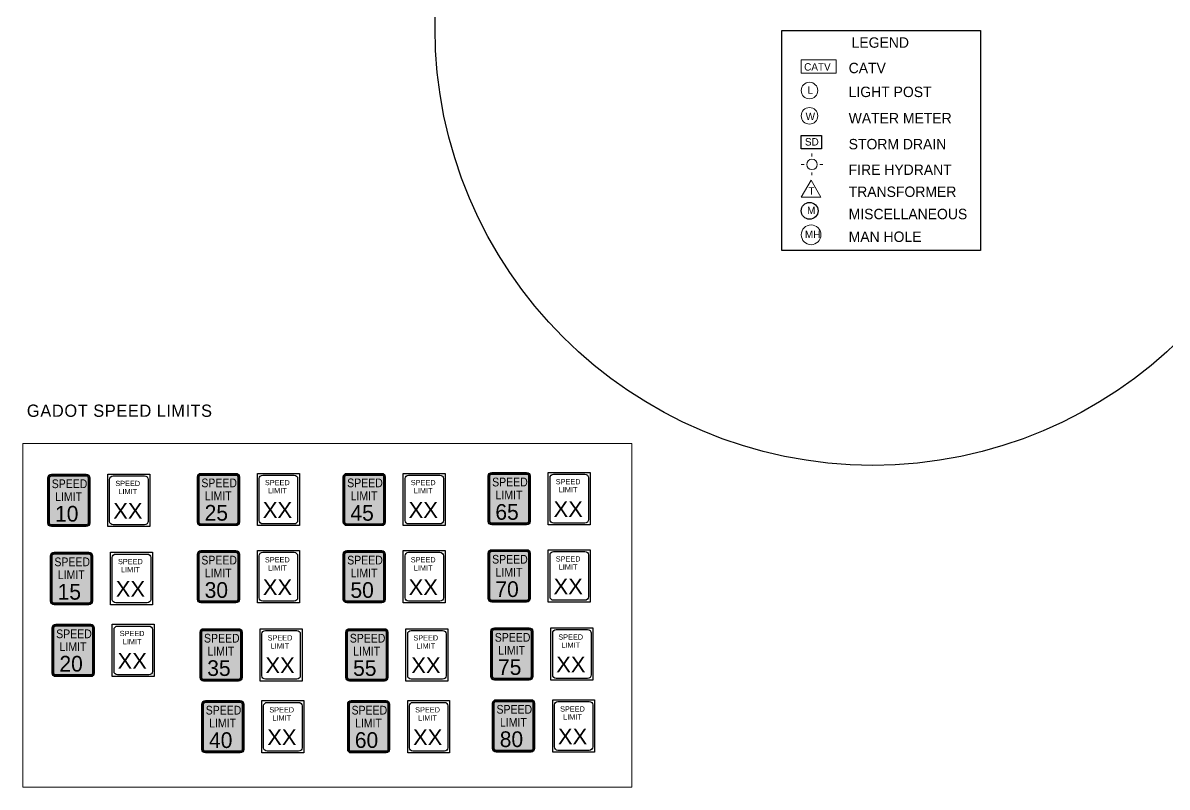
# Model space of a CAD drawing. Header units: feet. Extents: x -16154 to 3860, y -1534289809 to -1534279773.
# Drawn here: x -13470 to -11879, y -1534285322 to -1534284259 of the extents above; entities that cross this region are included whole.
import ezdxf
from ezdxf.enums import TextEntityAlignment as Align

# ---------------------------------------------------------------- set-up
doc = ezdxf.new("R2010")
doc.units = ezdxf.units.FT
doc.header["$MEASUREMENT"] = 0
for name, color, linetype, lineweight in [('CATV', 141, 'Continuous', 0), ('FireHydrant', 150, 'Continuous', 0), ('Level 18', 7, 'Continuous', 0), ('Level 63', 7, 'Continuous', 0), ('LightPost', 7, 'Continuous', 0), ('ManHole', 252, 'Continuous', 0), ('Transformer', 92, 'Continuous', 0), ('WaterMeter', 252, 'Continuous', 0)]:
    doc.layers.add(name, color=color, linetype=linetype, lineweight=lineweight)
doc.layers.add('Miscellaneous', color=1, linetype='Continuous')
doc.layers.add('StormDrain', color=20, linetype='Continuous')
doc.styles.add('MUTCD SIGN', font='framd.ttf')
doc.styles.add('SIGN', font='arial.ttf', dxfattribs={"height": 18})
doc.styles.add('Style-Franklin Gothic Medium', font='framd.ttf')
doc.styles.add('TelcoFixed', font='font000.shx', dxfattribs={"height": 9})

msp = doc.modelspace()

# ---------------------------------------------------------------- hatches: boundary and pattern name
for color, points in [(7, [(-13434.8, -1534284891.6), (-13434.8, -1534284954.7, 0.414214), (-13430, -1534284959.6), (-13381.4, -1534284959.6, 0.414214), (-13376.6, -1534284954.7), (-13376.6, -1534284891.6, 0.414214), (-13381.4, -1534284886.8), (-13430, -1534284886.8, 0.414214)]), (7, [(-13226.8, -1534284890.4), (-13226.8, -1534284953.5, 0.414214), (-13222, -1534284958.3), (-13173.5, -1534284958.3, 0.414214), (-13168.6, -1534284953.5), (-13168.6, -1534284890.4, 0.414214), (-13173.5, -1534284885.6), (-13222, -1534284885.6, 0.414214)]), (7, [(-13226, -1534284890.4), (-13226, -1534284953.5, 0.414214), (-13222, -1534284957.6), (-13173.5, -1534284957.6, 0.414214), (-13169.4, -1534284953.5), (-13169.4, -1534284890.4, 0.414214), (-13173.5, -1534284886.3), (-13222, -1534284886.3, 0.414214)]), (7, [(-13024.1, -1534284890.4), (-13024.1, -1534284953.5, 0.414214), (-13019.2, -1534284958.3), (-12970.7, -1534284958.3, 0.414214), (-12965.9, -1534284953.5), (-12965.9, -1534284890.4, 0.414214), (-12970.7, -1534284885.6), (-13019.2, -1534284885.6, 0.414214)]), (7, [(-13023.3, -1534284890.4), (-13023.3, -1534284953.5, 0.414214), (-13019.2, -1534284957.6), (-12970.7, -1534284957.6, 0.414214), (-12966.6, -1534284953.5), (-12966.6, -1534284890.4, 0.414214), (-12970.7, -1534284886.3), (-13019.2, -1534284886.3, 0.414214)]), (7, [(-12822.6, -1534284889.2), (-12822.6, -1534284952.3, 0.414214), (-12817.7, -1534284957.1), (-12769.2, -1534284957.1, 0.414214), (-12764.3, -1534284952.3), (-12764.3, -1534284889.2, 0.414214), (-12769.2, -1534284884.3), (-12817.7, -1534284884.3, 0.414214)]), (7, [(-12821.8, -1534284889.2), (-12821.8, -1534284952.3, 0.414214), (-12817.7, -1534284956.3), (-12769.2, -1534284956.3, 0.414214), (-12765.1, -1534284952.3), (-12765.1, -1534284889.2, 0.414214), (-12769.2, -1534284885.1), (-12817.7, -1534284885.1, 0.414214)]), (178, [(-13434, -1534284891.6), (-13434, -1534284954.7, 0.414214), (-13430, -1534284958.8), (-13381.4, -1534284958.8, 0.414214), (-13377.4, -1534284954.7), (-13377.4, -1534284891.6, 0.414214), (-13381.4, -1534284887.5), (-13430, -1534284887.5, 0.414214)]), (7, [(-13430.4, -1534285000.2), (-13430.4, -1534285063.3, 0.414214), (-13426.3, -1534285067.4), (-13377.8, -1534285067.4, 0.414214), (-13373.7, -1534285063.3), (-13373.7, -1534285000.2, 0.414214), (-13377.8, -1534284996.2), (-13426.3, -1534284996.2, 0.414214)]), (7, [(-13226, -1534284997.8), (-13226, -1534285060.9, 0.414214), (-13222, -1534285065), (-13173.5, -1534285065, 0.414214), (-13169.4, -1534285060.9), (-13169.4, -1534284997.8, 0.414214), (-13173.5, -1534284993.7), (-13222, -1534284993.7, 0.414214)]), (7, [(-13024.1, -1534284997.8), (-13024.1, -1534285060.9, 0.414214), (-13019.2, -1534285065.7), (-12970.7, -1534285065.7, 0.414214), (-12965.9, -1534285060.9), (-12965.9, -1534284997.8, 0.414214), (-12970.7, -1534284993), (-13019.2, -1534284993, 0.414214)]), (7, [(-13023.3, -1534284997.8), (-13023.3, -1534285060.9, 0.414214), (-13019.2, -1534285065), (-12970.7, -1534285065, 0.414214), (-12966.6, -1534285060.9), (-12966.6, -1534284997.8, 0.414214), (-12970.7, -1534284993.7), (-13019.2, -1534284993.7, 0.414214)]), (7, [(-12822.6, -1534284996.6), (-12822.6, -1534285059.7, 0.414214), (-12817.7, -1534285064.5), (-12769.2, -1534285064.5, 0.414214), (-12764.3, -1534285059.7), (-12764.3, -1534284996.6, 0.414214), (-12769.2, -1534284991.7), (-12817.7, -1534284991.7, 0.414214)]), (7, [(-12821.8, -1534284996.6), (-12821.8, -1534285059.7, 0.414214), (-12817.7, -1534285063.7), (-12769.2, -1534285063.7, 0.414214), (-12765.1, -1534285059.7), (-12765.1, -1534284996.6, 0.414214), (-12769.2, -1534284992.5), (-12817.7, -1534284992.5, 0.414214)]), (7, [(-13427.9, -1534285100.3), (-13427.9, -1534285163.4, 0.414214), (-13423.9, -1534285167.5), (-13375.3, -1534285167.5, 0.414214), (-13371.3, -1534285163.4), (-13371.3, -1534285100.3, 0.414214), (-13375.3, -1534285096.2), (-13423.9, -1534285096.2, 0.414214)]), (7, [(-13222.4, -1534285106.4), (-13222.4, -1534285169.5, 0.414214), (-13218.3, -1534285173.6), (-13169.8, -1534285173.6, 0.414214), (-13165.7, -1534285169.5), (-13165.7, -1534285106.4, 0.414214), (-13169.8, -1534285102.4), (-13218.3, -1534285102.4, 0.414214)]), (7, [(-13020.4, -1534285106.4), (-13020.4, -1534285169.5, 0.414214), (-13015.6, -1534285174.4), (-12967, -1534285174.4, 0.414214), (-12962.2, -1534285169.5), (-12962.2, -1534285106.4, 0.414214), (-12967, -1534285101.6), (-13015.6, -1534285101.6, 0.414214)]), (7, [(-13019.6, -1534285106.4), (-13019.6, -1534285169.5, 0.414214), (-13015.6, -1534285173.6), (-12967, -1534285173.6, 0.414214), (-12963, -1534285169.5), (-12963, -1534285106.4, 0.414214), (-12967, -1534285102.4), (-13015.6, -1534285102.4, 0.414214)]), (7, [(-12818.9, -1534285105.2), (-12818.9, -1534285168.3, 0.414214), (-12814.1, -1534285173.1), (-12765.5, -1534285173.1, 0.414214), (-12760.7, -1534285168.3), (-12760.7, -1534285105.2, 0.414214), (-12765.5, -1534285100.4), (-12814.1, -1534285100.4, 0.414214)]), (7, [(-12818.1, -1534285105.2), (-12818.1, -1534285168.3, 0.414214), (-12814.1, -1534285172.4), (-12765.5, -1534285172.4, 0.414214), (-12761.5, -1534285168.3), (-12761.5, -1534285105.2, 0.414214), (-12765.5, -1534285101.1), (-12814.1, -1534285101.1, 0.414214)]), (7, [(-13220.7, -1534285206.5), (-13220.7, -1534285269.6, 0.414214), (-13215.9, -1534285274.4), (-13167.3, -1534285274.4, 0.414214), (-13162.5, -1534285269.6), (-13162.5, -1534285206.5, 0.414214), (-13167.3, -1534285201.7), (-13215.9, -1534285201.7, 0.414214)]), (7, [(-13219.9, -1534285206.5), (-13219.9, -1534285269.6, 0.414214), (-13215.9, -1534285273.7), (-13167.3, -1534285273.7, 0.414214), (-13163.3, -1534285269.6), (-13163.3, -1534285206.5, 0.414214), (-13167.3, -1534285202.4), (-13215.9, -1534285202.4, 0.414214)]), (7, [(-13018, -1534285206.5), (-13018, -1534285269.6, 0.414214), (-13013.1, -1534285274.4), (-12964.6, -1534285274.4, 0.414214), (-12959.8, -1534285269.6), (-12959.8, -1534285206.5, 0.414214), (-12964.6, -1534285201.7), (-13013.1, -1534285201.7, 0.414214)]), (7, [(-13017.2, -1534285206.5), (-13017.2, -1534285269.6, 0.414214), (-13013.1, -1534285273.7), (-12964.6, -1534285273.7, 0.414214), (-12960.5, -1534285269.6), (-12960.5, -1534285206.5, 0.414214), (-12964.6, -1534285202.4), (-13013.1, -1534285202.4, 0.414214)]), (7, [(-12816.5, -1534285205.3), (-12816.5, -1534285268.4, 0.414214), (-12811.6, -1534285273.2), (-12763.1, -1534285273.2, 0.414214), (-12758.2, -1534285268.4), (-12758.2, -1534285205.3, 0.414214), (-12763.1, -1534285200.4), (-12811.6, -1534285200.4, 0.414214)]), (7, [(-12815.7, -1534285205.3), (-12815.7, -1534285268.4, 0.414214), (-12811.6, -1534285272.4), (-12763.1, -1534285272.4, 0.414214), (-12759, -1534285268.4), (-12759, -1534285205.3, 0.414214), (-12763.1, -1534285201.2), (-12811.6, -1534285201.2, 0.414214)])]:
    msp.add_hatch(color=color).paths.add_polyline_path(points)
at = {"extrusion": (0, 0, -1)}
for points in [[(13431.2, -1534285000.2), (13431.2, -1534285063.3, -0.414214), (13426.3, -1534285068.2), (13377.8, -1534285068.2, -0.414214), (13372.9, -1534285063.3), (13372.9, -1534285000.2, -0.414214), (13377.8, -1534284995.4), (13426.3, -1534284995.4, -0.414214)], [(13226.8, -1534284997.8), (13226.8, -1534285060.9, -0.414214), (13222, -1534285065.7), (13173.5, -1534285065.7, -0.414214), (13168.6, -1534285060.9), (13168.6, -1534284997.8, -0.414214), (13173.5, -1534284993), (13222, -1534284993, -0.414214)], [(13428.7, -1534285100.3), (13428.7, -1534285163.4, -0.414214), (13423.9, -1534285168.3), (13375.3, -1534285168.3, -0.414214), (13370.5, -1534285163.4), (13370.5, -1534285100.3, -0.414214), (13375.3, -1534285095.5), (13423.9, -1534285095.5, -0.414214)], [(13223.2, -1534285106.4), (13223.2, -1534285169.5, -0.414214), (13218.3, -1534285174.4), (13169.8, -1534285174.4, -0.414214), (13164.9, -1534285169.5), (13164.9, -1534285106.4, -0.414214), (13169.8, -1534285101.6), (13218.3, -1534285101.6, -0.414214)]]:
    msp.add_hatch(color=7, dxfattribs=at).paths.add_polyline_path(points)

# ---------------------------------------------------------------- linework, layer by layer
msp.add_lwpolyline([(-12414.4, -1534284269.8), (-12138.1, -1534284269.8), (-12138.1, -1534284575.7), (-12414.4, -1534284575.7)], close=True)
at = {"flags": 128}
for points in [[(-13430, -1534284886.8), (-13381.4, -1534284886.8, -0.414214), (-13376.6, -1534284891.6), (-13376.6, -1534284954.7, -0.414214), (-13381.4, -1534284959.6), (-13430, -1534284959.6, -0.414214), (-13434.8, -1534284954.7), (-13434.8, -1534284891.6, -0.414214)], [(-13222, -1534284885.6), (-13173.5, -1534284885.6, -0.414214), (-13168.6, -1534284890.4), (-13168.6, -1534284953.5, -0.414214), (-13173.5, -1534284958.3), (-13222, -1534284958.3, -0.414214), (-13226.8, -1534284953.5), (-13226.8, -1534284890.4, -0.414214)], [(-13222, -1534284886.3), (-13173.5, -1534284886.3, -0.414214), (-13169.4, -1534284890.4), (-13169.4, -1534284953.5, -0.414214), (-13173.5, -1534284957.6), (-13222, -1534284957.6, -0.414214), (-13226, -1534284953.5), (-13226, -1534284890.4, -0.414214)], [(-13019.2, -1534284885.6), (-12970.7, -1534284885.6, -0.414214), (-12965.9, -1534284890.4), (-12965.9, -1534284953.5, -0.414214), (-12970.7, -1534284958.3), (-13019.2, -1534284958.3, -0.414214), (-13024.1, -1534284953.5), (-13024.1, -1534284890.4, -0.414214)], [(-13019.2, -1534284886.3), (-12970.7, -1534284886.3, -0.414214), (-12966.6, -1534284890.4), (-12966.6, -1534284953.5, -0.414214), (-12970.7, -1534284957.6), (-13019.2, -1534284957.6, -0.414214), (-13023.3, -1534284953.5), (-13023.3, -1534284890.4, -0.414214)], [(-12817.7, -1534284884.3), (-12769.2, -1534284884.3, -0.414214), (-12764.3, -1534284889.2), (-12764.3, -1534284952.3, -0.414214), (-12769.2, -1534284957.1), (-12817.7, -1534284957.1, -0.414214), (-12822.6, -1534284952.3), (-12822.6, -1534284889.2, -0.414214)], [(-12817.7, -1534284885.1), (-12769.2, -1534284885.1, -0.414214), (-12765.1, -1534284889.2), (-12765.1, -1534284952.3, -0.414214), (-12769.2, -1534284956.3), (-12817.7, -1534284956.3, -0.414214), (-12821.8, -1534284952.3), (-12821.8, -1534284889.2, -0.414214)], [(-12817.7, -1534284886.6), (-12769.2, -1534284886.6, -0.414214), (-12766.6, -1534284889.2), (-12766.6, -1534284952.3, -0.414214), (-12769.2, -1534284954.8), (-12817.7, -1534284954.8, -0.414214), (-12820.3, -1534284952.3), (-12820.3, -1534284889.2, -0.414214)], [(-12731.9, -1534284886.8), (-12688.2, -1534284886.8, -0.414214), (-12683.3, -1534284891.6), (-12683.3, -1534284949.8, -0.414214), (-12688.2, -1534284954.7), (-12731.9, -1534284954.7, -0.414214), (-12736.7, -1534284949.8), (-12736.7, -1534284891.6, -0.414214)], [(-13430, -1534284887.5), (-13381.4, -1534284887.5, -0.414214), (-13377.4, -1534284891.6), (-13377.4, -1534284954.7, -0.414214), (-13381.4, -1534284958.8), (-13430, -1534284958.8, -0.414214), (-13434, -1534284954.7), (-13434, -1534284891.6, -0.414214)], [(-13430, -1534284889.1), (-13381.4, -1534284889.1, -0.414214), (-13378.9, -1534284891.6), (-13378.9, -1534284954.7, -0.414214), (-13381.4, -1534284957.2), (-13430, -1534284957.2, -0.414214), (-13432.5, -1534284954.7), (-13432.5, -1534284891.6, -0.414214)], [(-13344.1, -1534284889.2), (-13300.4, -1534284889.2, -0.414214), (-13295.6, -1534284894), (-13295.6, -1534284952.3, -0.414214), (-13300.4, -1534284957.1), (-13344.1, -1534284957.1, -0.414214), (-13349, -1534284952.3), (-13349, -1534284894, -0.414214)], [(-13222, -1534284887.9), (-13173.5, -1534284887.9, -0.414214), (-13170.9, -1534284890.4), (-13170.9, -1534284953.5, -0.414214), (-13173.5, -1534284956), (-13222, -1534284956, -0.414214), (-13224.5, -1534284953.5), (-13224.5, -1534284890.4, -0.414214)], [(-13136.1, -1534284888), (-13092.4, -1534284888, -0.414214), (-13087.6, -1534284892.8), (-13087.6, -1534284951.1, -0.414214), (-13092.4, -1534284955.9), (-13136.1, -1534284955.9, -0.414214), (-13141, -1534284951.1), (-13141, -1534284892.8, -0.414214)], [(-13019.2, -1534284887.9), (-12970.7, -1534284887.9, -0.414214), (-12968.2, -1534284890.4), (-12968.2, -1534284953.5, -0.414214), (-12970.7, -1534284956), (-13019.2, -1534284956, -0.414214), (-13021.8, -1534284953.5), (-13021.8, -1534284890.4, -0.414214)], [(-12933.4, -1534284888), (-12889.7, -1534284888, -0.414214), (-12884.9, -1534284892.8), (-12884.9, -1534284951.1, -0.414214), (-12889.7, -1534284955.9), (-12933.4, -1534284955.9, -0.414214), (-12938.2, -1534284951.1), (-12938.2, -1534284892.8, -0.414214)], [(-13426.3, -1534284995.4), (-13377.8, -1534284995.4, -0.414214), (-13372.9, -1534285000.2), (-13372.9, -1534285063.3, -0.414214), (-13377.8, -1534285068.2), (-13426.3, -1534285068.2, -0.414214), (-13431.2, -1534285063.3), (-13431.2, -1534285000.2, -0.414214)], [(-13426.3, -1534284996.2), (-13377.8, -1534284996.2, -0.414214), (-13373.7, -1534285000.2), (-13373.7, -1534285063.3, -0.414214), (-13377.8, -1534285067.4), (-13426.3, -1534285067.4, -0.414214), (-13430.4, -1534285063.3), (-13430.4, -1534285000.2, -0.414214)], [(-13426.3, -1534284997.7), (-13377.8, -1534284997.7, -0.414214), (-13375.2, -1534285000.2), (-13375.2, -1534285063.3, -0.414214), (-13377.8, -1534285065.9), (-13426.3, -1534285065.9, -0.414214), (-13428.9, -1534285063.3), (-13428.9, -1534285000.2, -0.414214)], [(-13340.4, -1534284997.8), (-13296.8, -1534284997.8, -0.414214), (-13291.9, -1534285002.7), (-13291.9, -1534285060.9, -0.414214), (-13296.8, -1534285065.7), (-13340.4, -1534285065.7, -0.414214), (-13345.3, -1534285060.9), (-13345.3, -1534285002.7, -0.414214)], [(-13222, -1534284993), (-13173.5, -1534284993, -0.414214), (-13168.6, -1534284997.8), (-13168.6, -1534285060.9, -0.414214), (-13173.5, -1534285065.7), (-13222, -1534285065.7, -0.414214), (-13226.8, -1534285060.9), (-13226.8, -1534284997.8, -0.414214)], [(-13222, -1534284993.7), (-13173.5, -1534284993.7, -0.414214), (-13169.4, -1534284997.8), (-13169.4, -1534285060.9, -0.414214), (-13173.5, -1534285065), (-13222, -1534285065, -0.414214), (-13226, -1534285060.9), (-13226, -1534284997.8, -0.414214)], [(-13222, -1534284995.3), (-13173.5, -1534284995.3, -0.414214), (-13170.9, -1534284997.8), (-13170.9, -1534285060.9, -0.414214), (-13173.5, -1534285063.4), (-13222, -1534285063.4, -0.414214), (-13224.5, -1534285060.9), (-13224.5, -1534284997.8, -0.414214)], [(-13136.1, -1534284995.4), (-13092.4, -1534284995.4, -0.414214), (-13087.6, -1534285000.2), (-13087.6, -1534285058.5, -0.414214), (-13092.4, -1534285063.3), (-13136.1, -1534285063.3, -0.414214), (-13141, -1534285058.5), (-13141, -1534285000.2, -0.414214)], [(-13019.2, -1534284993), (-12970.7, -1534284993, -0.414214), (-12965.9, -1534284997.8), (-12965.9, -1534285060.9, -0.414214), (-12970.7, -1534285065.7), (-13019.2, -1534285065.7, -0.414214), (-13024.1, -1534285060.9), (-13024.1, -1534284997.8, -0.414214)], [(-13019.2, -1534284993.7), (-12970.7, -1534284993.7, -0.414214), (-12966.6, -1534284997.8), (-12966.6, -1534285060.9, -0.414214), (-12970.7, -1534285065), (-13019.2, -1534285065, -0.414214), (-13023.3, -1534285060.9), (-13023.3, -1534284997.8, -0.414214)], [(-13019.2, -1534284995.3), (-12970.7, -1534284995.3, -0.414214), (-12968.2, -1534284997.8), (-12968.2, -1534285060.9, -0.414214), (-12970.7, -1534285063.4), (-13019.2, -1534285063.4, -0.414214), (-13021.8, -1534285060.9), (-13021.8, -1534284997.8, -0.414214)], [(-12933.4, -1534284995.4), (-12889.7, -1534284995.4, -0.414214), (-12884.9, -1534285000.2), (-12884.9, -1534285058.5, -0.414214), (-12889.7, -1534285063.3), (-12933.4, -1534285063.3, -0.414214), (-12938.2, -1534285058.5), (-12938.2, -1534285000.2, -0.414214)], [(-12817.7, -1534284991.7), (-12769.2, -1534284991.7, -0.414214), (-12764.3, -1534284996.6), (-12764.3, -1534285059.7, -0.414214), (-12769.2, -1534285064.5), (-12817.7, -1534285064.5, -0.414214), (-12822.6, -1534285059.7), (-12822.6, -1534284996.6, -0.414214)], [(-12817.7, -1534284992.5), (-12769.2, -1534284992.5, -0.414214), (-12765.1, -1534284996.6), (-12765.1, -1534285059.7, -0.414214), (-12769.2, -1534285063.7), (-12817.7, -1534285063.7, -0.414214), (-12821.8, -1534285059.7), (-12821.8, -1534284996.6, -0.414214)], [(-12817.7, -1534284994), (-12769.2, -1534284994, -0.414214), (-12766.6, -1534284996.6), (-12766.6, -1534285059.7, -0.414214), (-12769.2, -1534285062.2), (-12817.7, -1534285062.2, -0.414214), (-12820.3, -1534285059.7), (-12820.3, -1534284996.6, -0.414214)], [(-12731.9, -1534284994.2), (-12688.2, -1534284994.2, -0.414214), (-12683.3, -1534284999), (-12683.3, -1534285057.2, -0.414214), (-12688.2, -1534285062.1), (-12731.9, -1534285062.1, -0.414214), (-12736.7, -1534285057.2), (-12736.7, -1534284999, -0.414214)], [(-13423.9, -1534285095.5), (-13375.3, -1534285095.5, -0.414214), (-13370.5, -1534285100.3), (-13370.5, -1534285163.4, -0.414214), (-13375.3, -1534285168.3), (-13423.9, -1534285168.3, -0.414214), (-13428.7, -1534285163.4), (-13428.7, -1534285100.3, -0.414214)], [(-13423.9, -1534285096.2), (-13375.3, -1534285096.2, -0.414214), (-13371.3, -1534285100.3), (-13371.3, -1534285163.4, -0.414214), (-13375.3, -1534285167.5), (-13423.9, -1534285167.5, -0.414214), (-13427.9, -1534285163.4), (-13427.9, -1534285100.3, -0.414214)], [(-13423.9, -1534285097.8), (-13375.3, -1534285097.8, -0.414214), (-13372.8, -1534285100.3), (-13372.8, -1534285163.4, -0.414214), (-13375.3, -1534285165.9), (-13423.9, -1534285165.9, -0.414214), (-13426.4, -1534285163.4), (-13426.4, -1534285100.3, -0.414214)], [(-13338, -1534285097.9), (-13294.3, -1534285097.9, -0.414214), (-13289.5, -1534285102.7), (-13289.5, -1534285161, -0.414214), (-13294.3, -1534285165.8), (-13338, -1534285165.8, -0.414214), (-13342.9, -1534285161), (-13342.9, -1534285102.7, -0.414214)], [(-13218.3, -1534285101.6), (-13169.8, -1534285101.6, -0.414214), (-13164.9, -1534285106.4), (-13164.9, -1534285169.5, -0.414214), (-13169.8, -1534285174.4), (-13218.3, -1534285174.4, -0.414214), (-13223.2, -1534285169.5), (-13223.2, -1534285106.4, -0.414214)], [(-13218.3, -1534285102.4), (-13169.8, -1534285102.4, -0.414214), (-13165.7, -1534285106.4), (-13165.7, -1534285169.5, -0.414214), (-13169.8, -1534285173.6), (-13218.3, -1534285173.6, -0.414214), (-13222.4, -1534285169.5), (-13222.4, -1534285106.4, -0.414214)], [(-13218.3, -1534285103.9), (-13169.8, -1534285103.9, -0.414214), (-13167.2, -1534285106.4), (-13167.2, -1534285169.5, -0.414214), (-13169.8, -1534285172.1), (-13218.3, -1534285172.1, -0.414214), (-13220.9, -1534285169.5), (-13220.9, -1534285106.4, -0.414214)], [(-13132.5, -1534285104), (-13088.8, -1534285104, -0.414214), (-13083.9, -1534285108.9), (-13083.9, -1534285167.1, -0.414214), (-13088.8, -1534285171.9), (-13132.5, -1534285171.9, -0.414214), (-13137.3, -1534285167.1), (-13137.3, -1534285108.9, -0.414214)], [(-13015.6, -1534285101.6), (-12967, -1534285101.6, -0.414214), (-12962.2, -1534285106.4), (-12962.2, -1534285169.5, -0.414214), (-12967, -1534285174.4), (-13015.6, -1534285174.4, -0.414214), (-13020.4, -1534285169.5), (-13020.4, -1534285106.4, -0.414214)], [(-13015.6, -1534285102.4), (-12967, -1534285102.4, -0.414214), (-12963, -1534285106.4), (-12963, -1534285169.5, -0.414214), (-12967, -1534285173.6), (-13015.6, -1534285173.6, -0.414214), (-13019.6, -1534285169.5), (-13019.6, -1534285106.4, -0.414214)], [(-13015.6, -1534285103.9), (-12967, -1534285103.9, -0.414214), (-12964.5, -1534285106.4), (-12964.5, -1534285169.5, -0.414214), (-12967, -1534285172.1), (-13015.6, -1534285172.1, -0.414214), (-13018.1, -1534285169.5), (-13018.1, -1534285106.4, -0.414214)], [(-12929.7, -1534285104), (-12886, -1534285104, -0.414214), (-12881.2, -1534285108.9), (-12881.2, -1534285167.1, -0.414214), (-12886, -1534285171.9), (-12929.7, -1534285171.9, -0.414214), (-12934.6, -1534285167.1), (-12934.6, -1534285108.9, -0.414214)], [(-12814.1, -1534285100.4), (-12765.5, -1534285100.4, -0.414214), (-12760.7, -1534285105.2), (-12760.7, -1534285168.3, -0.414214), (-12765.5, -1534285173.1), (-12814.1, -1534285173.1, -0.414214), (-12818.9, -1534285168.3), (-12818.9, -1534285105.2, -0.414214)], [(-12814.1, -1534285101.1), (-12765.5, -1534285101.1, -0.414214), (-12761.5, -1534285105.2), (-12761.5, -1534285168.3, -0.414214), (-12765.5, -1534285172.4), (-12814.1, -1534285172.4, -0.414214), (-12818.1, -1534285168.3), (-12818.1, -1534285105.2, -0.414214)], [(-12814.1, -1534285102.7), (-12765.5, -1534285102.7, -0.414214), (-12763, -1534285105.2), (-12763, -1534285168.3, -0.414214), (-12765.5, -1534285170.8), (-12814.1, -1534285170.8, -0.414214), (-12816.6, -1534285168.3), (-12816.6, -1534285105.2, -0.414214)], [(-12728.2, -1534285102.8), (-12684.5, -1534285102.8, -0.414214), (-12679.7, -1534285107.6), (-12679.7, -1534285165.9, -0.414214), (-12684.5, -1534285170.7), (-12728.2, -1534285170.7, -0.414214), (-12733, -1534285165.9), (-12733, -1534285107.6, -0.414214)], [(-13215.9, -1534285201.7), (-13167.3, -1534285201.7, -0.414214), (-13162.5, -1534285206.5), (-13162.5, -1534285269.6, -0.414214), (-13167.3, -1534285274.4), (-13215.9, -1534285274.4, -0.414214), (-13220.7, -1534285269.6), (-13220.7, -1534285206.5, -0.414214)], [(-13215.9, -1534285202.4), (-13167.3, -1534285202.4, -0.414214), (-13163.3, -1534285206.5), (-13163.3, -1534285269.6, -0.414214), (-13167.3, -1534285273.7), (-13215.9, -1534285273.7, -0.414214), (-13219.9, -1534285269.6), (-13219.9, -1534285206.5, -0.414214)], [(-13215.9, -1534285204), (-13167.3, -1534285204, -0.414214), (-13164.8, -1534285206.5), (-13164.8, -1534285269.6, -0.414214), (-13167.3, -1534285272.1), (-13215.9, -1534285272.1, -0.414214), (-13218.4, -1534285269.6), (-13218.4, -1534285206.5, -0.414214)], [(-13130, -1534285204.1), (-13086.3, -1534285204.1, -0.414214), (-13081.5, -1534285208.9), (-13081.5, -1534285267.2, -0.414214), (-13086.3, -1534285272), (-13130, -1534285272, -0.414214), (-13134.9, -1534285267.2), (-13134.9, -1534285208.9, -0.414214)], [(-13013.1, -1534285201.7), (-12964.6, -1534285201.7, -0.414214), (-12959.8, -1534285206.5), (-12959.8, -1534285269.6, -0.414214), (-12964.6, -1534285274.4), (-13013.1, -1534285274.4, -0.414214), (-13018, -1534285269.6), (-13018, -1534285206.5, -0.414214)], [(-13013.1, -1534285202.4), (-12964.6, -1534285202.4, -0.414214), (-12960.5, -1534285206.5), (-12960.5, -1534285269.6, -0.414214), (-12964.6, -1534285273.7), (-13013.1, -1534285273.7, -0.414214), (-13017.2, -1534285269.6), (-13017.2, -1534285206.5, -0.414214)], [(-13013.1, -1534285204), (-12964.6, -1534285204, -0.414214), (-12962.1, -1534285206.5), (-12962.1, -1534285269.6, -0.414214), (-12964.6, -1534285272.1), (-13013.1, -1534285272.1, -0.414214), (-13015.7, -1534285269.6), (-13015.7, -1534285206.5, -0.414214)], [(-12927.3, -1534285204.1), (-12883.6, -1534285204.1, -0.414214), (-12878.7, -1534285208.9), (-12878.7, -1534285267.2, -0.414214), (-12883.6, -1534285272), (-12927.3, -1534285272, -0.414214), (-12932.1, -1534285267.2), (-12932.1, -1534285208.9, -0.414214)], [(-12811.6, -1534285200.4), (-12763.1, -1534285200.4, -0.414214), (-12758.2, -1534285205.3), (-12758.2, -1534285268.4, -0.414214), (-12763.1, -1534285273.2), (-12811.6, -1534285273.2, -0.414214), (-12816.5, -1534285268.4), (-12816.5, -1534285205.3, -0.414214)], [(-12811.6, -1534285201.2), (-12763.1, -1534285201.2, -0.414214), (-12759, -1534285205.3), (-12759, -1534285268.4, -0.414214), (-12763.1, -1534285272.4), (-12811.6, -1534285272.4, -0.414214), (-12815.7, -1534285268.4), (-12815.7, -1534285205.3, -0.414214)], [(-12811.6, -1534285202.7), (-12763.1, -1534285202.7, -0.414214), (-12760.5, -1534285205.3), (-12760.5, -1534285268.4, -0.414214), (-12763.1, -1534285270.9), (-12811.6, -1534285270.9, -0.414214), (-12814.2, -1534285268.4), (-12814.2, -1534285205.3, -0.414214)], [(-12725.8, -1534285202.9), (-12682.1, -1534285202.9, -0.414214), (-12677.2, -1534285207.7), (-12677.2, -1534285265.9, -0.414214), (-12682.1, -1534285270.8), (-12725.8, -1534285270.8, -0.414214), (-12730.6, -1534285265.9), (-12730.6, -1534285207.7, -0.414214)]]:
    msp.add_lwpolyline(points, format="xyb", close=True, dxfattribs=at)
for points in [[(-13351.4, -1534284886.8), (-13293.2, -1534284886.8), (-13293.2, -1534284959.6), (-13351.4, -1534284959.6)], [(-13143.4, -1534284885.6), (-13085.2, -1534284885.6), (-13085.2, -1534284958.3), (-13143.4, -1534284958.3)], [(-12940.7, -1534284885.6), (-12882.4, -1534284885.6), (-12882.4, -1534284958.3), (-12940.7, -1534284958.3)], [(-12739.1, -1534284884.3), (-12680.9, -1534284884.3), (-12680.9, -1534284957.1), (-12739.1, -1534284957.1)], [(-13347.7, -1534284995.4), (-13289.5, -1534284995.4), (-13289.5, -1534285068.2), (-13347.7, -1534285068.2)], [(-13143.4, -1534284993), (-13085.2, -1534284993), (-13085.2, -1534285065.7), (-13143.4, -1534285065.7)], [(-12940.7, -1534284993), (-12882.4, -1534284993), (-12882.4, -1534285065.7), (-12940.7, -1534285065.7)], [(-12739.1, -1534284991.7), (-12680.9, -1534284991.7), (-12680.9, -1534285064.5), (-12739.1, -1534285064.5)], [(-13345.3, -1534285095.5), (-13287.1, -1534285095.5), (-13287.1, -1534285168.3), (-13345.3, -1534285168.3)], [(-13139.7, -1534285101.6), (-13081.5, -1534285101.6), (-13081.5, -1534285174.4), (-13139.7, -1534285174.4)], [(-12937, -1534285101.6), (-12878.8, -1534285101.6), (-12878.8, -1534285174.4), (-12937, -1534285174.4)], [(-12735.5, -1534285100.4), (-12677.2, -1534285100.4), (-12677.2, -1534285173.1), (-12735.5, -1534285173.1)], [(-13137.3, -1534285201.7), (-13079.1, -1534285201.7), (-13079.1, -1534285274.4), (-13137.3, -1534285274.4)], [(-12934.6, -1534285201.7), (-12876.3, -1534285201.7), (-12876.3, -1534285274.4), (-12934.6, -1534285274.4)], [(-12733, -1534285200.4), (-12674.8, -1534285200.4), (-12674.8, -1534285273.2), (-12733, -1534285273.2)]]:
    msp.add_lwpolyline(points, close=True, dxfattribs=at)
at = {"layer": 'CATV'}
msp.add_lwpolyline([(-12387.4, -1534284310.2), (-12338.9, -1534284310.2), (-12338.9, -1534284329), (-12387.4, -1534284329)], close=True, dxfattribs=at)
at = {"layer": 'FireHydrant'}
for points in [[(-12372.5, -1534284444.8), (-12372.5, -1534284440.9)], [(-12383.6, -1534284455.9), (-12387.4, -1534284455.9)], [(-12361.4, -1534284455.9), (-12357.6, -1534284455.9)], [(-12372.5, -1534284466.9), (-12372.5, -1534284470.8)]]:
    msp.add_lwpolyline(points, dxfattribs=at)
msp.add_circle((-12372.5, -1534284455.8), 7.26, dxfattribs=at)
at = {"layer": 'Level 18', "color": 1, "linetype": 'Continuous', "lineweight": 30, "ltscale": 8.004}
msp.add_circle((-12288.1, -1534284265.9), 608.5, dxfattribs=at)
at = {"layer": 'Level 63', "color": 7, "linetype": 'Continuous', "lineweight": 0, "flags": 128}
msp.add_lwpolyline([(-13469.6, -1534284844.1), (-12623.2, -1534284844.1), (-12623.2, -1534285322), (-13469.6, -1534285322)], close=True, dxfattribs=at)
at = {"layer": 'LightPost'}
msp.add_circle((-12376, -1534284353.1), 11.5, dxfattribs=at)
at = {"layer": 'ManHole'}
msp.add_circle((-12373.7, -1534284553.8), 13.7, dxfattribs=at)
at = {"layer": 'Miscellaneous'}
msp.add_circle((-12375.8, -1534284520.5), 11.7, dxfattribs=at)
at = {"layer": 'StormDrain'}
msp.add_lwpolyline([(-12387.4, -1534284415.8), (-12359.2, -1534284415.8), (-12359.2, -1534284434.4), (-12387.4, -1534284434.4)], close=True, dxfattribs=at)
at = {"layer": 'Transformer'}
msp.add_lwpolyline([(-12373.8, -1534284477.6), (-12387.4, -1534284501.2), (-12360.2, -1534284501.2)], close=True, dxfattribs=at)
at = {"layer": 'WaterMeter'}
msp.add_circle((-12376, -1534284388.3), 11.5, dxfattribs=at)

# ---------------------------------------------------------------- texts
msp.add_text('LEGEND', height=14.5).set_placement((-12317.4, -1534284293.6))
at = {"color": 178, "style": 'Style-Franklin Gothic Medium', "width": 0.9}
for s, p in [('SPEED', (-13429.5, -1534284906.1)), ('SPEED', (-13221.5, -1534284904.9)), ('SPEED', (-13018.7, -1534284904.9)), ('SPEED', (-12817.2, -1534284903.7)), ('LIMIT', (-13424.7, -1534284924.1)), ('LIMIT', (-13216.7, -1534284922.9)), ('LIMIT', (-13013.9, -1534284922.9)), ('LIMIT', (-12812.4, -1534284921.7)), ('SPEED', (-12817.2, -1534285011.1)), ('SPEED', (-13425.8, -1534285014.7)), ('SPEED', (-13221.5, -1534285012.3)), ('SPEED', (-13018.7, -1534285012.3)), ('LIMIT', (-13421, -1534285032.7)), ('LIMIT', (-13216.7, -1534285030.3)), ('LIMIT', (-13013.9, -1534285030.3)), ('LIMIT', (-12812.4, -1534285029.1)), ('SPEED', (-13423.3, -1534285114.8)), ('SPEED', (-13217.8, -1534285120.9)), ('SPEED', (-13015.1, -1534285120.9)), ('SPEED', (-12813.5, -1534285119.7)), ('LIMIT', (-13418.6, -1534285132.8)), ('LIMIT', (-12808.8, -1534285137.7)), ('LIMIT', (-13213, -1534285138.9)), ('LIMIT', (-13010.3, -1534285138.9)), ('SPEED', (-13215.4, -1534285221)), ('SPEED', (-13012.6, -1534285221)), ('SPEED', (-12811.1, -1534285219.8)), ('LIMIT', (-13210.6, -1534285239)), ('LIMIT', (-13007.8, -1534285239)), ('LIMIT', (-12806.3, -1534285237.8))]:
    msp.add_text(s, height=12.13, dxfattribs=at).set_placement(p)
at = {"color": 7, "style": 'SIGN'}
for s, p in [('SPEED', (-13341.1, -1534284903.2)), ('SPEED', (-13133.1, -1534284902)), ('SPEED', (-12930.3, -1534284902)), ('SPEED', (-12728.8, -1534284900.8)), ('LIMIT', (-13336.8, -1534284914.5)), ('LIMIT', (-13128.8, -1534284913.3)), ('LIMIT', (-12926.1, -1534284913.3)), ('LIMIT', (-12724.6, -1534284912)), ('SPEED', (-13337.4, -1534285011.9)), ('SPEED', (-13133.1, -1534285009.4)), ('LIMIT', (-13128.8, -1534285020.7)), ('SPEED', (-12930.3, -1534285009.4)), ('LIMIT', (-12926.1, -1534285020.7)), ('SPEED', (-12728.8, -1534285008.2)), ('LIMIT', (-12724.6, -1534285019.4)), ('LIMIT', (-13333.2, -1534285023.1)), ('SPEED', (-13335, -1534285111.9)), ('SPEED', (-12725.2, -1534285116.8)), ('LIMIT', (-13330.7, -1534285123.2)), ('SPEED', (-13129.4, -1534285118)), ('LIMIT', (-13125.2, -1534285129.3)), ('SPEED', (-12926.7, -1534285118)), ('LIMIT', (-12922.4, -1534285129.3)), ('LIMIT', (-12720.9, -1534285128.1)), ('SPEED', (-13127, -1534285218.1)), ('SPEED', (-12924.2, -1534285218.1)), ('SPEED', (-12722.7, -1534285216.9)), ('LIMIT', (-12718.5, -1534285228.1)), ('LIMIT', (-13122.7, -1534285229.4)), ('LIMIT', (-12920, -1534285229.4))]:
    msp.add_text(s, height=7.28, dxfattribs=at).set_placement(p)
at = {"color": 178, "style": 'MUTCD SIGN'}
for tag, text, p in [('10', '10', (-13424.9, -1534284930.8)), ('25', '25', (-13216.9, -1534284929.5)), ('45', '45', (-13014.2, -1534284929.6)), ('65', '65', (-12812.7, -1534284928.3)), ('15', '15', (-13421.3, -1534285039.4)), ('30', '30', (-13216.9, -1534285036.9)), ('50', '50', (-13014.2, -1534285036.9)), ('70', '70', (-12812.7, -1534285035.7)), ('20', '20', (-13418.8, -1534285139.4)), ('35', '35', (-13213.3, -1534285145.5)), ('55', '55', (-13010.5, -1534285145.4)), ('75', '75', (-12809, -1534285144.1)), ('40', '40', (-13210.8, -1534285245.7)), ('60', '60', (-13008.1, -1534285245.6)), ('80', '80', (-12806.6, -1534285244.4))]:
    msp.add_attdef(tag, text=text, height=21.84, dxfattribs=at).set_placement(p, align=Align.TOP_LEFT)
at = {"style": 'SIGN'}
for p in [(-13344, -1534284926.8), (-13136, -1534284925.6), (-12933.3, -1534284925.6), (-12731.8, -1534284924.4), (-13340.4, -1534285035.4), (-13136, -1534285033), (-12933.3, -1534285033), (-12731.8, -1534285031.8), (-13337.9, -1534285135.5), (-13132.4, -1534285141.6), (-12929.6, -1534285141.6), (-12728.1, -1534285140.4), (-13129.9, -1534285241.7), (-12927.2, -1534285241.7), (-12725.7, -1534285240.5)]:
    msp.add_attdef('XX', text='XX', height=21.84, dxfattribs=at).set_placement(p, align=Align.TOP_LEFT)
at = {"layer": 'CATV'}
for height, p in [(14.5, (-12321.5, -1534284329)), (10.34, (-12383.4, -1534284325.4))]:
    msp.add_text('CATV', height=height, dxfattribs=at).set_placement(p)
at = {"layer": 'FireHydrant'}
msp.add_text('FIRE HYDRANT', height=14.497, dxfattribs=at).set_placement((-12321.5, -1534284470.5))
at = {"layer": 'Level 18', "color": 7, "linetype": 'Continuous', "lineweight": 40, "insert": (-13464.1, -1534284789.9), "char_height": 17.038, "attachment_point": 1, "line_spacing_factor": 0.6, "style": 'TelcoFixed', "bg_fill": 3, "box_fill_scale": 1, "bg_fill_color": 178, "bg_fill_transparency": 0}
msp.add_mtext('\\T1.057;GADOT SPEED LIMITS', dxfattribs=at)
at = {"layer": 'LightPost'}
for s, height, p in [('L', 10.3, (-12378.6, -1534284357.6)), ('LIGHT POST', 14.5, (-12321.5, -1534284362.2))]:
    msp.add_text(s, height=height, dxfattribs=at).set_placement(p)
at = {"layer": 'ManHole'}
for s, height, p in [('MH', 10.34, (-12382.3, -1534284558.4)), ('MAN HOLE', 14.5, (-12321.5, -1534284563.7))]:
    msp.add_text(s, height=height, dxfattribs=at).set_placement(p)
at = {"layer": 'Miscellaneous'}
for s, height, p in [('M', 10.3, (-12379.2, -1534284525)), ('MISCELLANEOUS', 14.497, (-12321.5, -1534284532.1))]:
    msp.add_text(s, height=height, dxfattribs=at).set_placement(p)
at = {"layer": 'StormDrain'}
for s, height, p in [('SD', 10.34, (-12382.3, -1534284429.6)), ('STORM DRAIN', 14.497, (-12321.5, -1534284434.9))]:
    msp.add_text(s, height=height, dxfattribs=at).set_placement(p)
at = {"layer": 'Transformer'}
for s, height, p in [('T', 10.3, (-12377.5, -1534284497.9)), ('TRANSFORMER', 14.497, (-12321.5, -1534284501.1))]:
    msp.add_text(s, height=height, dxfattribs=at).set_placement(p)
at = {"layer": 'WaterMeter'}
for s, height, p in [('W', 10.3, (-12381.3, -1534284394.3)), ('WATER METER', 14.497, (-12321.5, -1534284398.8))]:
    msp.add_text(s, height=height, dxfattribs=at).set_placement(p)

doc.saveas('drawing.dxf')
